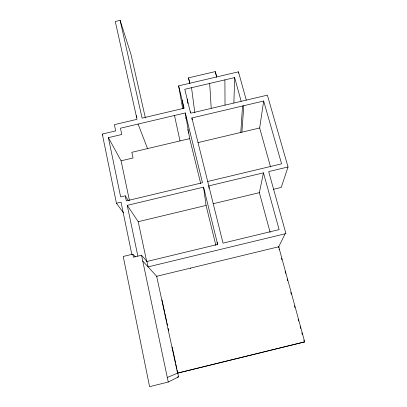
<?xml version="1.0" encoding="UTF-8"?>
<svg xmlns="http://www.w3.org/2000/svg" width="407" height="407" viewBox="0 0 407 407"><rect width="100%" height="100%" fill="white"/><g stroke="black" fill="none" stroke-linecap="round" stroke-linejoin="round"><path stroke-width="0.61" d="M233.877 102.925L234.651 77.589L184.778 89.296L190.542 112.973M238.395 73.102L238.451 71.835L178.632 85.867L182.692 108.593M240.786 132.453L242.526 106.003M241.911 132.183L243.788 105.708M270.558 166.956L259.656 127.981L263.665 101.017L191.9 117.949L192.17 119.795M270.162 232.473L259.366 192.669L263.466 172.833L208.796 185.887L209.056 188.344M190.359 111.742L190.868 113.182L267.368 95.152L288.039 166.967L281.232 187.429L273.234 189.347M278.703 246.774L156.675 276.292L177.554 373.148L304.701 341.88L278.703 246.774L285.129 233.801M279.11 249.583L279.344 249.125M135.343 256.858L132.784 254.161L123.224 256.461L149.588 386.65L168.264 382.051L178.592 376.816L177.783 373.056L304.701 341.88M167.297 377.467L177.783 373.056M177.366 377.116L178.592 376.816M288.039 166.967L268.681 171.586L285.938 233.603L148.102 266.885L146.952 261.482L141.534 255.255L133.415 257.209L132.784 254.161M146.952 261.482L217.659 244.429L203.561 187.139L127.238 205.362L137.856 256.125M278.469 247.242L279.187 247.069M127.238 205.362L138.217 221.688L206.069 205.433L203.561 187.139M213.192 203.729L259.366 192.669M125.244 195.813L120.65 196.907L108.394 137.652L121.79 134.488L120.452 128.215L185.297 112.937L202.472 182.723L126.307 200.895L125.244 195.813L128.281 200.534M145.391 117.959L131.008 54.446L120.116 20.35L115.278 21.469L137.032 119.317L114.357 124.659L115.674 130.906L102.299 134.061L116.438 203.251L121.042 202.152L131.822 254.329M207.702 181.476L281.588 163.843L263.665 101.017M185.297 112.937L189.687 138.624L131.817 152.32L133.043 157.982L121.093 160.816L108.394 137.652M198.036 142.582L259.656 127.981M189.804 83.349L188.487 77.864L215.293 71.586L216.763 77.111M142.745 261.009L156.985 276.633M116.438 203.251L123.438 212.769M102.299 134.061L102.92 135.155M190.334 268.152L190.491 268.523M138.085 124.059L147.553 148.596M136.208 115.613L136.879 117.384M238.451 71.835L246.286 100.122M263.466 172.833L279.116 229.604L223.036 243.132L191.9 117.949M234.651 77.589L241.163 101.328M281.451 258.145L281.949 259.981M285.124 271.601L285.628 273.433M287.128 278.937L287.632 280.774M290.807 292.394L291.305 294.225M294.48 305.845L294.983 307.682M298.153 319.302L298.657 321.138M300.163 326.638L300.661 328.474M301.831 332.758L302.33 334.59M303.836 340.094L304.334 341.931M216.621 77.06L215.293 71.586M188.487 77.864L189.886 83.415M178.632 85.867L184.137 108.226L142.104 118.127L120.116 20.35M189.687 138.624L200.717 183.603M206.069 205.433L215.898 245.507M174.476 115.486L180.026 140.908M161.986 299.817L164.662 312.23M164.932 313.471L166.672 321.54M166.941 322.782L167.475 325.264M168.142 328.368L168.681 330.85M172.161 346.988L175.641 363.125M175.905 364.367L176.847 368.711M177.111 369.953L177.645 372.436M138.217 221.688L146.724 261.716M141.534 255.255L168.264 382.051M121.093 160.816L129.441 200.473M182.183 100.295L183.603 108.425M185.745 117.562L185.958 118.808M187.785 129.385L187.998 130.632M188.212 131.878L188.426 133.12M187.215 99.11L187.897 103.51M191.534 87.709L194.811 112.693M217.129 242.282L217.338 244.78M209.686 83.45L211.208 108.186M224.903 79.879L225.03 105.011"/></g></svg>
